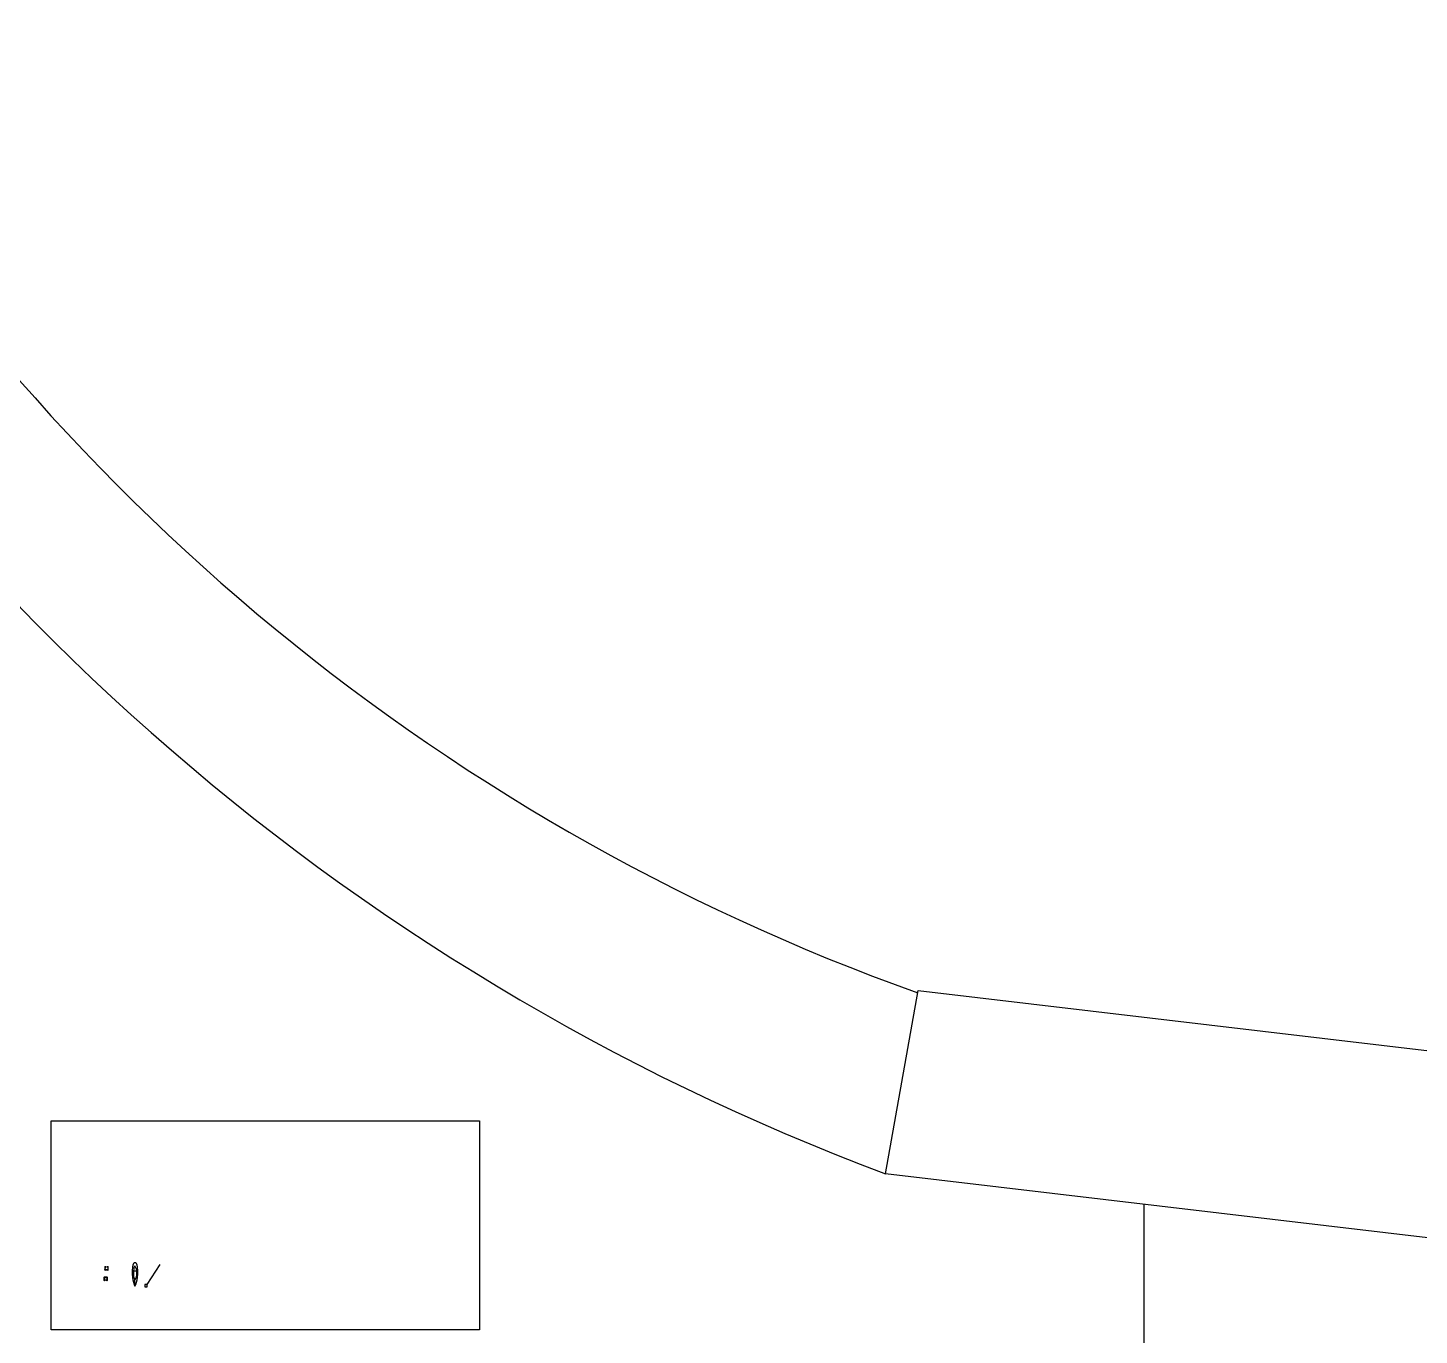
# Model space of a CAD drawing. Extents: x -2575501 to 16617496, y -2334620 to 1078419.
# Drawn here: x 7723265 to 7961292, y 453913 to 677597 of the extents above; entities that cross this region are included whole.
import ezdxf

# ---------------------------------------------------------------- set-up
doc = ezdxf.new("R2010")
doc.units = 0
doc.header["$LTSCALE"] = 10
doc.header["$MEASUREMENT"] = 0
for name, color, linetype in [('W-FLOAT_BOWL浮筒', 253, 'Continuous'), ('固定锚', 5, 'Continuous'), ('平面配景', 7, 'Continuous')]:
    doc.layers.add(name, color=color, linetype=linetype)

# ---------------------------------------------------------------- blocks, each defined once
blk = doc.blocks.new('蓝浮筒')
at = {"layer": 'W-FLOAT_BOWL浮筒', "color": 5}
for p, q in [((-549, 527), (-527, 549)), ((-549, 473), (-521, 445)), ((-549, 27), (-521, 55)), ((-516, 261), (-516, 239)), ((-484, 301), (-513, 268)), ((-484, 199), (-513, 232)), ((-500, 395), (-500, 351)), ((-500, 149), (-500, 105)), ((-484, 329), (-497, 345)), ((-484, 171), (-497, 155)), ((-481, 307), (-481, 323)), ((-481, 193), (-481, 177)), ((-445, 479), (-479, 445)), ((-479, 55), (-445, 21)), ((-473, 549), (-445, 521)), ((-351, 500), (-395, 500)), ((-351, 0), (-395, 0)), ((-329, 484), (-345, 497)), ((-307, 481), (-323, 481)), ((-301, 484), (-268, 513)), ((-297, -13), (-264, 16)), ((-239, 516), (-261, 516)), ((-242, 19), (-258, 19)), ((-203, -13), (-236, 16)), ((-199, 484), (-232, 513)), ((-193, 481), (-177, 481)), ((-171, 484), (-155, 497)), ((-105, 500), (-149, 500)), ((-105, 0), (-149, 0)), ((-27, 549), (-55, 521)), ((-55, 479), (-21, 445)), ((-21, 55), (-55, 21)), ((-19, 258), (-19, 242)), ((13, 297), (-16, 264)), ((13, 203), (-16, 236)), ((0, 395), (0, 351)), ((0, 149), (0, 105)), ((13, 333), (3, 345)), ((13, 167), (3, 155)), ((16, 304), (16, 326)), ((16, 196), (16, 174)), ((49, 473), (21, 445)), ((49, 27), (21, 55)), ((27, 549), (49, 527)), ((-527, -49), (-549, -27)), ((-473, -49), (-445, -21)), ((-333, -13), (-345, -3)), ((-304, -16), (-326, -16)), ((-196, -16), (-174, -16)), ((-167, -13), (-155, -3)), ((-27, -49), (-55, -21)), ((49, -27), (27, -49))]:
    blk.add_line(p, q, dxfattribs=at)
for centre, radius, start, end in [((-522, 500), 38, 135, 225), ((-522, 0), 38, 135, 225), ((-524, 500), 7, 90, 270), ((-524, 0), 7, 90, 270), ((-500, 522), 38, 45, 135), ((-500, 500), 25, 106.2602, 163.7398), ((-500, 500), 25, 196.2602, 253.7398), ((-500, 0), 25, 106.2602, 163.7398), ((-570, 395), 70, 0, 45), ((-570, 105), 70, 315, 0), ((-506, 261), 10, 137.72631, 180), ((-506, 239), 10, 180, 222.27369), ((-500, 524), 7, 0, 180), ((-500, 476), 7, 180, 0), ((-500, 24), 7, 0, 180), ((-430, 395), 70, 135, 180), ((-490, 351), 10, 180, 222.27369), ((-490, 149), 10, 137.72631, 180), ((-430, 105), 70, 180, 225), ((-500, 500), 25, 16.2602, 73.7398), ((-500, 500), 25, 286.2602, 343.7398), ((-500, 0), 25, 16.2602, 73.7398), ((-491, 323), 10, 0, 42.27369), ((-491, 307), 10, 317.72631, 0), ((-491, 193), 10, 0, 42.27369), ((-491, 177), 10, 317.72631, 0), ((-476, 500), 7, 270, 90), ((-476, 0), 7, 270, 90), ((-395, 570), 70, 225, 270), ((-395, 430), 70, 90, 135), ((-395, 70), 70, 225, 270), ((-395, -70), 70, 90, 135), ((-351, 490), 10, 47.72631, 90), ((-351, -10), 10, 47.72631, 90), ((-323, 491), 10, 227.72631, 270), ((-307, 491), 10, 270, 312.27369), ((-261, 506), 10, 90, 132.27369), ((-258, 9), 10, 90, 132.27369), ((-242, 9), 10, 47.72631, 90), ((-239, 506), 10, 47.72631, 90), ((-193, 491), 10, 227.72631, 270), ((-177, 491), 10, 270, 312.27369), ((-149, 490), 10, 90, 132.27369), ((-149, -10), 10, 90, 132.27369), ((-105, 570), 70, 270, 315), ((-105, 430), 70, 45, 90), ((-105, 70), 70, 270, 315), ((-105, -70), 70, 45, 90), ((-24, 500), 7, 90, 270), ((-24, 0), 7, 90, 270), ((0, 522), 38, 45, 135), ((0, 500), 25, 106.2602, 163.7398), ((0, 500), 25, 196.2602, 253.7398), ((0, 0), 25, 106.2602, 163.7398), ((-70, 395), 70, 0, 45), ((-70, 105), 70, 315, 0), ((-9, 258), 10, 137.72631, 180), ((-9, 242), 10, 180, 222.27369), ((0, 524), 7, 0, 180), ((0, 476), 7, 180, 0), ((0, 24), 7, 0, 180), ((70, 395), 70, 135, 180), ((10, 351), 10, 180, 222.27369), ((10, 149), 10, 137.72631, 180), ((70, 105), 70, 180, 225), ((0, 500), 25, 16.2602, 73.7398), ((0, 500), 25, 286.2602, 343.7398), ((0, 0), 25, 16.2602, 73.7398), ((6, 326), 10, 0, 42.27369), ((6, 304), 10, 317.72631, 0), ((6, 196), 10, 0, 42.27369), ((6, 174), 10, 317.72631, 0), ((24, 500), 7, 270, 90), ((24, 0), 7, 270, 90), ((22, 500), 38, 315, 45), ((22, 0), 38, 315, 45), ((-500, -22), 38, 225, 315), ((-500, 0), 25, 196.2602, 253.7398), ((-500, -24), 7, 180, 0), ((-500, 0), 25, 286.2602, 343.7398), ((-326, -6), 10, 227.72631, 270), ((-304, -6), 10, 270, 312.27369), ((-196, -6), 10, 227.72631, 270), ((-174, -6), 10, 270, 312.27369), ((0, -22), 38, 225, 315), ((0, 0), 25, 196.2602, 253.7398), ((0, -24), 7, 180, 0), ((0, 0), 25, 286.2602, 343.7398)]:
    blk.add_arc(centre, radius, start, end, dxfattribs=at)
blk = doc.blocks.new('橙浮筒')
at = {"layer": 'W-FLOAT_BOWL浮筒', "color": 30}
for p, q in [((-549, 527), (-527, 549)), ((-549, 473), (-521, 445)), ((-549, 27), (-521, 55)), ((-516, 261), (-516, 239)), ((-484, 301), (-513, 268)), ((-484, 199), (-513, 232)), ((-500, 395), (-500, 351)), ((-500, 149), (-500, 105)), ((-484, 329), (-497, 345)), ((-484, 171), (-497, 155)), ((-481, 307), (-481, 323)), ((-481, 193), (-481, 177)), ((-445, 479), (-479, 445)), ((-479, 55), (-445, 21)), ((-473, 549), (-445, 521)), ((-351, 500), (-395, 500)), ((-351, 0), (-395, 0)), ((-329, 484), (-345, 497)), ((-307, 481), (-323, 481)), ((-301, 484), (-268, 513)), ((-297, -13), (-264, 16)), ((-239, 516), (-261, 516)), ((-242, 19), (-258, 19)), ((-203, -13), (-236, 16)), ((-199, 484), (-232, 513)), ((-193, 481), (-177, 481)), ((-171, 484), (-155, 497)), ((-105, 500), (-149, 500)), ((-105, 0), (-149, 0)), ((-27, 549), (-55, 521)), ((-55, 479), (-21, 445)), ((-21, 55), (-55, 21)), ((-19, 258), (-19, 242)), ((13, 297), (-16, 264)), ((13, 203), (-16, 236)), ((0, 395), (0, 351)), ((0, 149), (0, 105)), ((13, 333), (3, 345)), ((13, 167), (3, 155)), ((16, 304), (16, 326)), ((16, 196), (16, 174)), ((49, 473), (21, 445)), ((49, 27), (21, 55)), ((27, 549), (49, 527)), ((-527, -49), (-549, -27)), ((-473, -49), (-445, -21)), ((-333, -13), (-345, -3)), ((-304, -16), (-326, -16)), ((-196, -16), (-174, -16)), ((-167, -13), (-155, -3)), ((-27, -49), (-55, -21)), ((49, -27), (27, -49))]:
    blk.add_line(p, q, dxfattribs=at)
for centre, radius, start, end in [((-522, 500), 38, 135, 225), ((-522, 0), 38, 135, 225), ((-524, 500), 7, 90, 270), ((-524, 0), 7, 90, 270), ((-500, 522), 38, 45, 135), ((-500, 500), 25, 106.2602, 163.7398), ((-500, 500), 25, 196.2602, 253.7398), ((-500, 0), 25, 106.2602, 163.7398), ((-570, 395), 70, 0, 45), ((-570, 105), 70, 315, 0), ((-506, 261), 10, 137.72631, 180), ((-506, 239), 10, 180, 222.27369), ((-500, 524), 7, 0, 180), ((-500, 476), 7, 180, 0), ((-500, 24), 7, 0, 180), ((-430, 395), 70, 135, 180), ((-490, 351), 10, 180, 222.27369), ((-490, 149), 10, 137.72631, 180), ((-430, 105), 70, 180, 225), ((-500, 500), 25, 16.2602, 73.7398), ((-500, 500), 25, 286.2602, 343.7398), ((-500, 0), 25, 16.2602, 73.7398), ((-491, 323), 10, 0, 42.27369), ((-491, 307), 10, 317.72631, 0), ((-491, 193), 10, 0, 42.27369), ((-491, 177), 10, 317.72631, 0), ((-476, 500), 7, 270, 90), ((-476, 0), 7, 270, 90), ((-395, 570), 70, 225, 270), ((-395, 430), 70, 90, 135), ((-395, 70), 70, 225, 270), ((-395, -70), 70, 90, 135), ((-351, 490), 10, 47.72631, 90), ((-351, -10), 10, 47.72631, 90), ((-323, 491), 10, 227.72631, 270), ((-307, 491), 10, 270, 312.27369), ((-261, 506), 10, 90, 132.27369), ((-258, 9), 10, 90, 132.27369), ((-242, 9), 10, 47.72631, 90), ((-239, 506), 10, 47.72631, 90), ((-193, 491), 10, 227.72631, 270), ((-177, 491), 10, 270, 312.27369), ((-149, 490), 10, 90, 132.27369), ((-149, -10), 10, 90, 132.27369), ((-105, 570), 70, 270, 315), ((-105, 430), 70, 45, 90), ((-105, 70), 70, 270, 315), ((-105, -70), 70, 45, 90), ((-24, 500), 7, 90, 270), ((-24, 0), 7, 90, 270), ((0, 522), 38, 45, 135), ((0, 500), 25, 106.2602, 163.7398), ((0, 500), 25, 196.2602, 253.7398), ((0, 0), 25, 106.2602, 163.7398), ((-70, 395), 70, 0, 45), ((-70, 105), 70, 315, 0), ((-9, 258), 10, 137.72631, 180), ((-9, 242), 10, 180, 222.27369), ((0, 524), 7, 0, 180), ((0, 476), 7, 180, 0), ((0, 24), 7, 0, 180), ((70, 395), 70, 135, 180), ((10, 351), 10, 180, 222.27369), ((10, 149), 10, 137.72631, 180), ((70, 105), 70, 180, 225), ((0, 500), 25, 16.2602, 73.7398), ((0, 500), 25, 286.2602, 343.7398), ((0, 0), 25, 16.2602, 73.7398), ((6, 326), 10, 0, 42.27369), ((6, 304), 10, 317.72631, 0), ((6, 196), 10, 0, 42.27369), ((6, 174), 10, 317.72631, 0), ((24, 500), 7, 270, 90), ((24, 0), 7, 270, 90), ((22, 500), 38, 315, 45), ((22, 0), 38, 315, 45), ((-500, -22), 38, 225, 315), ((-500, 0), 25, 196.2602, 253.7398), ((-500, -24), 7, 180, 0), ((-500, 0), 25, 286.2602, 343.7398), ((-326, -6), 10, 227.72631, 270), ((-304, -6), 10, 270, 312.27369), ((-196, -6), 10, 227.72631, 270), ((-174, -6), 10, 270, 312.27369), ((0, -22), 38, 225, 315), ((0, 0), 25, 196.2602, 253.7398), ((0, -24), 7, 180, 0), ((0, 0), 25, 286.2602, 343.7398)]:
    blk.add_arc(centre, radius, start, end, dxfattribs=at)
blk = doc.blocks.new('渔船')
at = {"layer": '平面配景'}
for p, q in [((-810, -178), (-1241, 10)), ((-810, 200), (-1237, 11)), ((-810, 200), (-378, 287)), ((-378, 287), (-378, -265)), ((-378, 287), (-70, 283)), ((-70, 283), (332, 268)), ((332, 268), (553, 240)), ((553, 240), (727, 200)), ((727, 200), (1154, 11)), ((727, -178), (1157, 10)), ((2210, 11), (1156, 11)), ((-810, -178), (-378, -265)), ((-378, -265), (-70, -261)), ((-70, -261), (332, -245)), ((332, -245), (553, -218)), ((553, -218), (727, -178))]:
    blk.add_line(p, q, dxfattribs=at)
blk.add_lwpolyline([(190, -478), (727, -423), (1129, -360), (1555, -257), (1902, -139), (2210, 11), (1902, 161), (1555, 279), (1129, 382), (727, 445), (190, 500), (-425, 500), (-1096, 429), (-1396, 366), (-1640, 272), (-1790, 169), (-1790, -147), (-1640, -249), (-1396, -344), (-1096, -407), (-425, -478)], close=True, dxfattribs=at)

msp = doc.modelspace()

# ---------------------------------------------------------------- linework, layer by layer
msp.add_lwpolyline([(7914170.1, 476295.5), (7914170.1, 442861.4), (7890318.5, 403140.3), (7865452.3, 382898.7, -0.15531004), (7855328.9, 383023.6), (7829894.3, 394401.6), (7810813, 409495.6), (7765494.9, 419028.7), (7709841.1, 424589.7), (7699505.4, 442067), (7709841.1, 504032.1), (7684719.2, 597450.4), (7679429.5, 629833.5), (7662805.2, 657779.2), (7626818.5, 655824.9), (7594156.7, 636087.1), (7596086.8, 616316.3), (7586492.6, 575247.3), (7567311.4, 540031.9), (7562617.4, 497856.6), (7551044.8, 476292.5)], format="xyb")
for points in [[(7875589.2, 512901.9), (8686584.1, 417191.1), (8682853.2, 385578.2), (7869999.4, 481508.3)], [(7727284.1, 490595.5), (7800558.1, 490595.5), (7800558.1, 454845.4), (7727284.1, 454845.4)]]:
    msp.add_lwpolyline(points, close=True)
at = {"color": 5, "const_width": 20, "elevation": 0}
msp.add_lwpolyline([(7738709.4, 465263, 1), (7738509.4, 465263, 1)], format="xyb", close=True, dxfattribs=at)
for centre, radius, start, end in [((7998920.7, 858552.4), 367404.7, 209.506641, 250.373853), ((8011477.6, 859198.5), 403318.7, 207.586996, 249.464652)]:
    msp.add_arc(centre, radius, start, end)
at = {"layer": '固定锚'}
msp.add_lwpolyline([(7743700.9, 462580.6), (7745879.2, 466003.9)], dxfattribs=at)
msp.add_lwpolyline([(7743300.9, 462180.6), (7743700.9, 462180.6), (7743700.9, 462580.6), (7743300.9, 462580.6)], close=True, dxfattribs=at)

# ---------------------------------------------------------------- block references
for name, p in [('蓝浮筒', (7736975.4, 465085.1)), ('橙浮筒', (7736831.2, 463314.7))]:
    msp.add_blockref(name, p)
at = {"rotation": 270}
msp.add_blockref('渔船', (7741580.8, 464514.1), dxfattribs=at)

doc.saveas('drawing.dxf')
